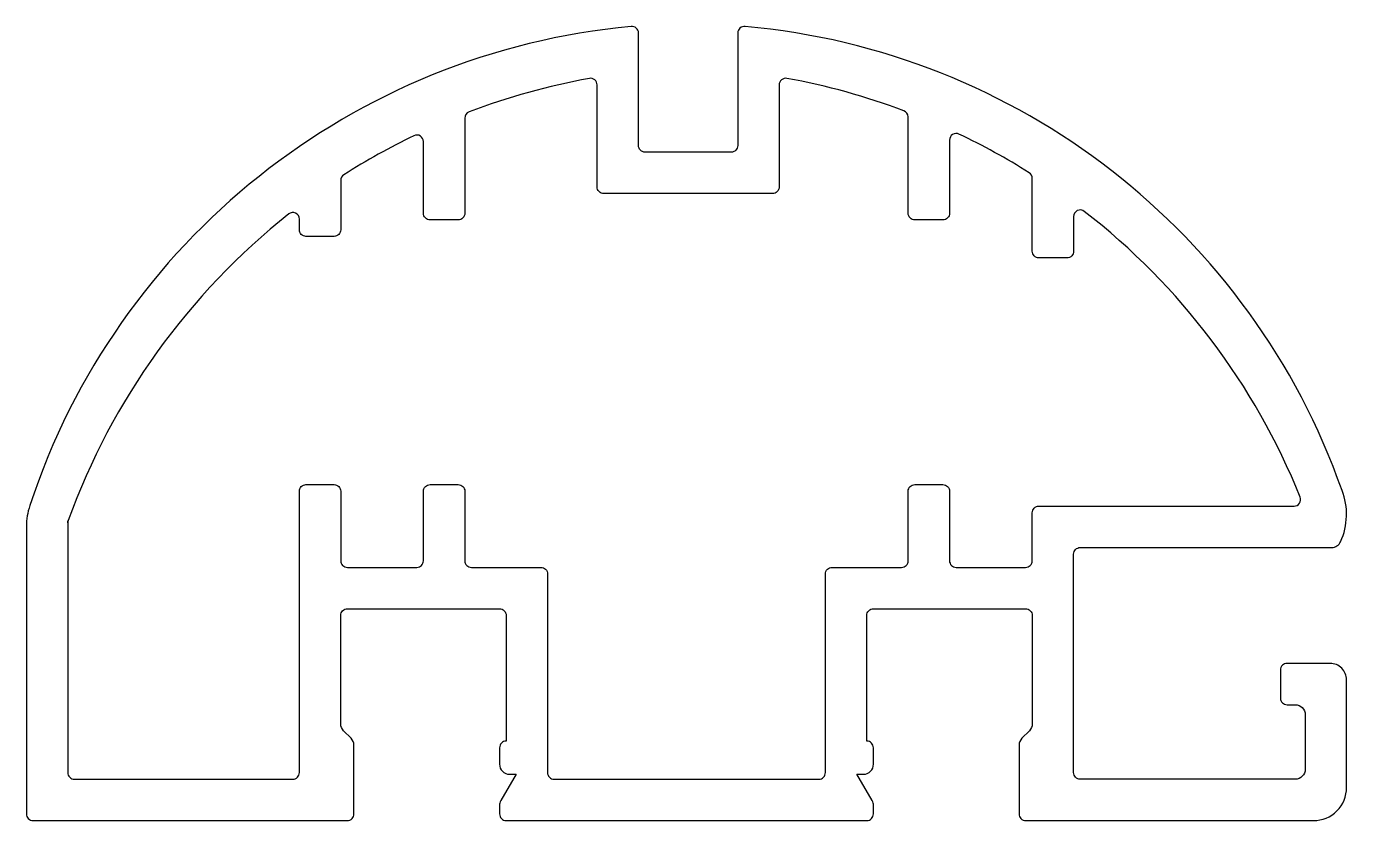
# Model space of a CAD drawing. Extents: x 346 to 385.9, y 208.9 to 232.9.
import ezdxf

# ---------------------------------------------------------------- set-up
doc = ezdxf.new("R2010")
doc.units = 0
doc.header["$LTSCALE"] = 15
doc.layers.get('0').update_dxf_attribs({"linetype": 'CONTINUOUS'})

msp = doc.modelspace()

# ---------------------------------------------------------------- linework, layer by layer
at = {"color": 0, "linetype": 'CONTINUOUS', "ltscale": 0.05}
msp.add_line((360.496, 211.346), (360.496, 211.346), dxfattribs=at)
at = {"linetype": 'CONTINUOUS', "ltscale": 0.05}
msp.add_lwpolyline([(376.396, 211.87, -0.198912), (376.308, 211.658), (376.084, 211.433, 0.198912), (375.996, 211.221), (375.996, 209.146, 0.414214), (376.196, 208.946), (384.896, 208.946, 0.414214), (385.896, 209.946), (385.896, 213.196, 0.414214), (385.396, 213.696), (384.096, 213.696, 0.414214), (383.896, 213.496), (383.896, 212.646, 0.414214), (384.096, 212.446), (384.346, 212.446, -0.414214), (384.646, 212.146), (384.646, 210.496, -0.414214), (384.346, 210.196), (377.846, 210.196, -0.414214), (377.646, 210.396), (377.646, 216.996, -0.414214), (377.846, 217.196), (385.442, 217.196, 0.29424), (385.715, 217.372, 0.201813), (385.758, 218.922, 0.293673), (367.719, 232.939, 0.447546), (367.496, 232.741), (367.496, 229.341, -0.414214), (367.296, 229.141), (364.696, 229.141, -0.414214), (364.496, 229.341), (364.496, 232.741, 0.447546), (364.274, 232.939, 0.298289), (346.099, 218.461, 0.080722), (345.996, 217.828), (345.996, 209.146, 0.414214), (346.196, 208.946), (355.696, 208.946, 0.414214), (355.896, 209.146), (355.896, 211.221, 0.198912), (355.808, 211.433), (355.584, 211.658, -0.198912), (355.496, 211.87), (355.496, 215.146, -0.414214), (355.696, 215.346), (360.296, 215.346, -0.414214), (360.496, 215.146), (360.496, 211.346, 0.414214), (360.296, 211.146), (360.296, 210.646, 0.414214), (360.596, 210.346), (360.796, 210.346), (360.337, 209.549, 0.131652), (360.296, 209.399), (360.296, 209.146, 0.414214), (360.496, 208.946), (371.396, 208.946, 0.414214), (371.596, 209.146), (371.596, 209.399, 0.131652), (371.556, 209.549), (371.096, 210.346), (371.296, 210.346, 0.414214), (371.596, 210.646), (371.596, 211.146, 0.414214), (371.396, 211.346), (371.396, 211.346), (371.396, 215.146, -0.414214), (371.596, 215.346), (376.196, 215.346, -0.414214), (376.396, 215.146)], format="xyb", close=True, dxfattribs=at)
msp.add_lwpolyline([(347.246, 217.946), (347.246, 213.066), (347.246, 210.396, 0.414214), (347.446, 210.196), (354.046, 210.196, 0.414214), (354.246, 210.396), (354.246, 218.896, -0.414214), (354.446, 219.096), (355.296, 219.096, -0.414214), (355.496, 218.896), (355.496, 216.796, 0.414214), (355.696, 216.596), (357.796, 216.596, 0.414214), (357.996, 216.796), (357.996, 218.896, -0.414214), (358.196, 219.096), (359.046, 219.096, -0.414214), (359.246, 218.896), (359.246, 216.796, 0.414214), (359.446, 216.596), (361.546, 216.596, -0.414214), (361.746, 216.396), (361.746, 210.396, 0.414214), (361.946, 210.196), (369.946, 210.196, 0.414214), (370.146, 210.396), (370.146, 216.396, -0.414214), (370.346, 216.596), (372.446, 216.596, 0.414214), (372.646, 216.796), (372.646, 218.896, -0.414214), (372.846, 219.096), (373.696, 219.096, -0.414214), (373.896, 218.896), (373.896, 216.796, 0.414214), (374.096, 216.596), (376.196, 216.596, 0.414214), (376.396, 216.796), (376.396, 218.246, -0.414214), (376.596, 218.446), (384.308, 218.446, 0.531527), (384.494, 218.72, 0.132669), (377.969, 227.353, 0.623678), (377.646, 227.195), (377.646, 226.146, -0.414214), (377.446, 225.946), (376.596, 225.946, -0.414214), (376.396, 226.146), (376.396, 228.35, 0.257754), (376.303, 228.52, 0.02919), (374.182, 229.687, 0.551447), (373.896, 229.507), (373.896, 227.296, -0.414214), (373.696, 227.096), (372.846, 227.096, -0.414214), (372.646, 227.296), (372.646, 230.207, 0.312909), (372.516, 230.394, 0.044258), (368.982, 231.37, 0.468232), (368.746, 231.173), (368.746, 228.091, -0.414214), (368.546, 227.891), (363.446, 227.891, -0.414214), (363.246, 228.091), (363.246, 231.173, 0.468232), (363.01, 231.37, 0.04556), (359.375, 230.356, 0.311483), (359.246, 230.169), (359.246, 227.296, -0.414214), (359.046, 227.096), (358.196, 227.096, -0.414214), (357.996, 227.296), (357.996, 229.459, 0.553208), (357.709, 229.639, 0.029281), (355.589, 228.456, 0.256219), (355.496, 228.287), (355.496, 226.796, -0.414214), (355.296, 226.596), (354.446, 226.596, -0.414214), (354.246, 226.796), (354.246, 227.117, 0.625824), (353.923, 227.274, 0.138527), (347.259, 218.015, 0.088005), (347.246, 217.946, -0.088005), (347.259, 218.015)], format="xyb", dxfattribs=at)

doc.saveas('drawing.dxf')
